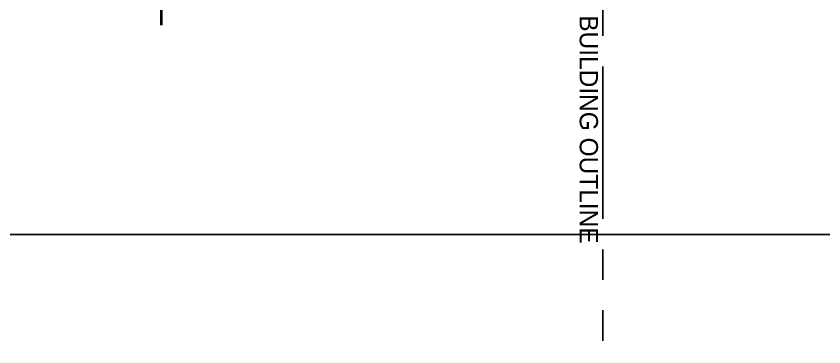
# Model space of a CAD drawing. Header units: millimetres. Extents: x 1066295 to 1300022, y -5734212 to -5454663.
# Drawn here: x 1117846 to 1124476, y -5682165 to -5679454 of the extents above; entities that cross this region are included whole.
import ezdxf

# ---------------------------------------------------------------- set-up
doc = ezdxf.new("R2010")
doc.units = ezdxf.units.MM
doc.header["$LTSCALE"] = 1000
doc.header["$MEASUREMENT"] = 0
for name, pattern in [('AUDIT_D_120904163729-0', [0]), ('T9_PROFILE SECTIONS$0$HIDDEN2', [0.1875, 0.125, -0.0625]), ('T9_PROFILE SECTIONS$0$PHANTOM2', [1.25, 0.625, -0.125, 0.125, -0.125, 0.125, -0.125])]:
    doc.linetypes.add(name, pattern=pattern)
doc.layers.get('0').update_dxf_attribs({"linetype": 'AUDIT_D_120904163729-0'})
doc.layers.add('T9_PROFILE SECTIONS$0$A-BUILDING LINE TURNS HERE', color=252, linetype='T9_PROFILE SECTIONS$0$PHANTOM2')
doc.layers.add('T9_PROFILE SECTIONS$0$LEVEL', color=7, linetype='Continuous')
doc.layers.add('T9_PROFILE SECTIONS$0$A-SLAB', color=3, linetype='Continuous', lineweight=35)
doc.layers.add('T9_PROFILE SECTIONS$0$a-Text', color=4, linetype='Continuous', lineweight=0)
doc.styles.add('T9_PROFILE SECTIONS$0$STANDARD', font='GOTHIC.TTF')

# ---------------------------------------------------------------- blocks, each defined once
blk = doc.blocks.new('T9_PROFILE SECTIONS$0$A$C04612184')
at = {"layer": 'T9_PROFILE SECTIONS$0$LEVEL', "color": 8, "linetype": 'T9_PROFILE SECTIONS$0$HIDDEN2', "ltscale": 5}
blk.add_line((89.8181, 10.665), (-67.8271, 10.665), dxfattribs=at)
blk = doc.blocks.new('T9_PROFILE SECTIONS$0$A$C618E7BDF')
at = {"layer": 'T9_PROFILE SECTIONS$0$A-BUILDING LINE TURNS HERE', "ltscale": 2}
blk.add_line((3623.4, 3827.5), (3623.4, -90972), dxfattribs=at)
at = {"layer": 'T9_PROFILE SECTIONS$0$A-SLAB', "linetype": 'ByBlock', "elevation": 0}
blk.add_lwpolyline([(0, 708.7), (0, -45121.8), (204.4, -45121.8), (204.4, -45200.2), (-355.9, -45200.2), (-355.9, -45315.3), (0, -45315.3), (0, -88333.2)], dxfattribs=at)
at = {"layer": 'T9_PROFILE SECTIONS$0$a-Text', "linetype": 'ByBlock', "insert": (3584.1, -90125.3), "char_height": 150, "width": 4718.083, "attachment_point": 3, "rotation": 270, "style": 'T9_PROFILE SECTIONS$0$STANDARD'}
blk.add_mtext('BUILDING OUTLINE ', dxfattribs=at)
blk = doc.blocks.new('T9_PROFILE SECTIONS')
at = {"layer": 'T9_PROFILE SECTIONS$0$LEVEL', "linetype": 'ByBlock', "xscale": 1000, "yscale": 1000, "zscale": 1000}
blk.add_blockref('T9_PROFILE SECTIONS$0$A$C04612184', (1171279.5443, -5689510.054, -0.01), dxfattribs=at)
at = {"linetype": 'ByBlock'}
blk.add_blockref('T9_PROFILE SECTIONS$0$A$C618E7BDF', (1120782.8347, -5588795.054), dxfattribs=at)

msp = doc.modelspace()

# ---------------------------------------------------------------- block references
at = {"linetype": 'ByBlock'}
msp.add_blockref('T9_PROFILE SECTIONS', (-1745.2, -2398.4, 0.4), dxfattribs=at)

doc.saveas('drawing.dxf')
